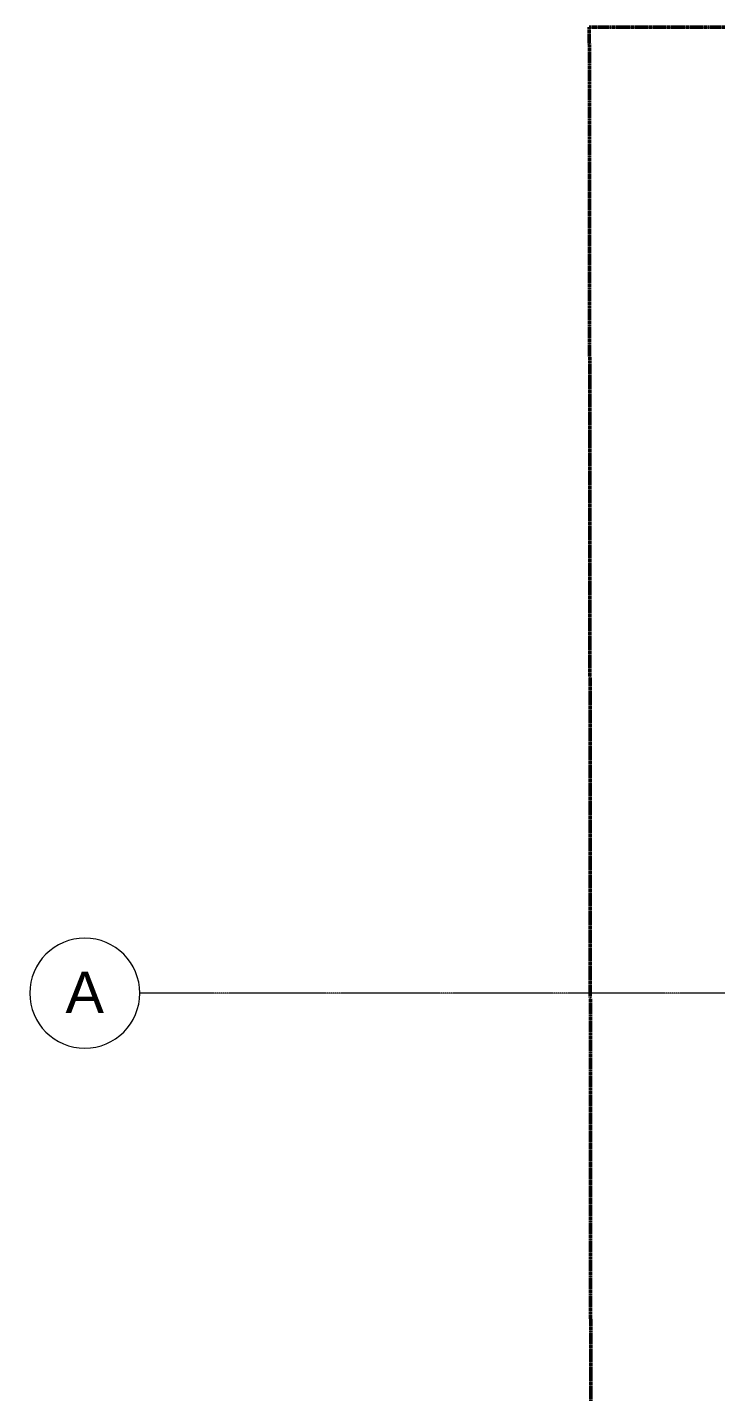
# Model space of a CAD drawing. Header units: inches. Extents: x -4235 to -464, y 9767 to 12269.
# Drawn here: x -4235 to -3934, y 11673 to 12269 of the extents above; entities that cross this region are included whole.
import ezdxf

# ---------------------------------------------------------------- set-up
doc = ezdxf.new("R2010")
doc.units = ezdxf.units.IN
doc.header["$MEASUREMENT"] = 0
doc.linetypes.add('Double Dash 3_8_', pattern=[1, 0.375, -0.125, 0.125, -0.125, 0.125, -0.125])
doc.linetypes.add('Grid Line 1_2_', pattern=[0.875, 0.5, -0.125, 0.125, -0.125])
for name, color, linetype, lineweight in [('C-PROP-LINE', 91, 'Double Dash 3_8_', 50), ('S-GRID-1', 1, 'Grid Line 1_2_', 9), ('S-GRID-IDEN', 1, 'Continuous', 9)]:
    doc.layers.add(name, color=color, linetype=linetype, lineweight=lineweight)
doc.styles.add('Arial', font='arial.ttf', dxfattribs={"height": 18})

# ---------------------------------------------------------------- blocks, each defined once
blk = doc.blocks.new('Family - ___-1878357-BACKGROUND - ROOF PLAN')
at = {"layer": 'C-PROP-LINE'}
for p, q in [((-3989.61, 12268.69), (-629.56, 12268.69)), ((-3989.61, 12268.69), (-3989.45, 12118.59)), ((-3989.45, 12118.59), (-3989.42, 12089.69)), ((-3989.42, 12089.69), (-3987.26, 10009.09))]:
    blk.add_line(p, q, dxfattribs=at)
blk = doc.blocks.new('Grid - Grid Head - Circle-50561-BACKGROUND - ROOF PLAN')
at = {"layer": 'S-GRID-IDEN'}
for start, end in [(360, 180), (180, 360)]:
    blk.add_arc((0, 0), 0.25, start, end, dxfattribs=at)

msp = doc.modelspace()

# ---------------------------------------------------------------- linework, layer by layer
at = {"layer": 'S-GRID-1'}
msp.add_line((-464.45, 11847.19), (-4185.7, 11847.19), dxfattribs=at)

# ---------------------------------------------------------------- block references
at = {"layer": 'C-PROP-LINE'}
msp.add_blockref('Family - ___-1878357-BACKGROUND - ROOF PLAN', (0, 0), dxfattribs=at)
at = {"layer": 'S-GRID-IDEN', "xscale": 95.99999999999994, "yscale": 95.99999999999994, "zscale": 95.99999999999994, "rotation": 89.99999999999987}
msp.add_blockref('Grid - Grid Head - Circle-50561-BACKGROUND - ROOF PLAN', (-4209.7, 11847.19), dxfattribs=at)

# ---------------------------------------------------------------- texts
at = {"layer": 'S-GRID-IDEN', "insert": (-4218.1, 11856.57), "char_height": 18, "width": 20.301, "attachment_point": 1, "style": 'Arial'}
msp.add_mtext('A', dxfattribs=at)

doc.saveas('drawing.dxf')
